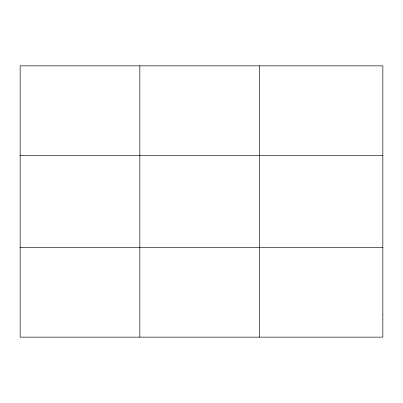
<?xml version="1.0" encoding="UTF-8"?>
<svg xmlns="http://www.w3.org/2000/svg" width="403" height="403" viewBox="0 0 403 403"><rect width="100%" height="100%" fill="white"/><g stroke="black" fill="none" stroke-linecap="round" stroke-linejoin="round"><path stroke-width="0.6" d="M139.841 65.855L139.841 337.145M259.532 65.855L259.532 337.145M20.15 155.382L382.85 155.382M20.15 247.618L382.85 247.618M382.85 314.763L382.85 337.145L20.15 337.145L20.15 65.855L382.85 65.855L382.85 314.763"/></g></svg>
